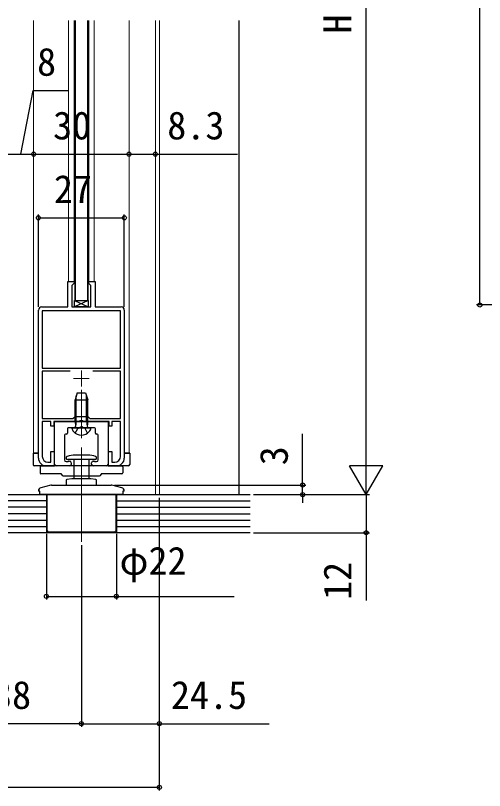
# Model space of a CAD drawing. Units: millimetres, scale not verified. Extents: x -525 to 525, y -783 to 779.
# Drawn here: x -322.2 to -174.8, y 54.6 to 298.2 of the extents above; entities that cross this region are included whole.
import ezdxf
from ezdxf.enums import TextEntityAlignment as Align

# ---------------------------------------------------------------- set-up
doc = ezdxf.new("R2010")
doc.units = ezdxf.units.MM
doc.header["$LTSCALE"] = 4
for name, color, linetype in [('0-2_YKK_11', 7, 'Continuous'), ('0-4_YKK_13', 4, 'Continuous'), ('0-6_YKK_D', 6, 'Continuous'), ('0-8_YSS_K', 3, 'Continuous'), ('0-9_YSS_KE', 3, 'Continuous')]:
    doc.layers.add(name, color=color, linetype=linetype)
doc.layers.add('0-3_YKK_12', color=2, linetype='Continuous', lineweight=18)
doc.styles.add('ＭＳ ゴシック', font='')
doc.styles.get('ＭＳ ゴシック').set_extended_font_data('MS Gothic')

msp = doc.modelspace()

# ---------------------------------------------------------------- linework, layer by layer
at = {"layer": '0-2_YKK_11'}
for p, q in [((-315.038, 159.1), (-315.038, 205.6)), ((-288.038, 205.6), (-288.038, 159.1))]:
    msp.add_line(p, q, dxfattribs=at)
for points in [[(-314.038, 206.6), (-305.838, 206.6), (-305.838, 214.6), (-303.838, 214.6), (-303.838, 214), (-304.038, 213.8), (-304.538, 213.3), (-304.538, 206.6), (-298.538, 206.6), (-298.538, 213.3), (-299.038, 213.8), (-299.238, 214), (-299.238, 214.6), (-297.238, 214.6), (-297.238, 206.6), (-289.038, 206.6)], [(-305.095, 186.4), (-313.838, 186.4), (-313.838, 171.5), (-304.238, 171.5), (-303.538, 172.2), (-299.538, 172.2), (-298.838, 171.5), (-289.238, 171.5), (-289.238, 186.4), (-297.982, 186.4)], [(-289.238, 159.6), (-289.238, 170.6), (-291.938, 170.6), (-291.938, 169.1), (-292.838, 169.1), (-292.838, 170.6), (-300.868, 170.6), (-301.059, 170.743), (-302.018, 170.743), (-302.209, 170.6), (-310.238, 170.6), (-310.238, 169.1), (-311.138, 169.1), (-311.138, 170.6), (-313.838, 170.6), (-313.838, 159.6)], [(-312.038, 157.8), (-311.138, 157.8), (-311.138, 161.1), (-310.038, 161.1), (-310.038, 156.6), (-312.538, 156.6)], [(-290.538, 156.6), (-293.038, 156.6), (-293.038, 161.1), (-291.938, 161.1), (-291.938, 157.8), (-291.038, 157.8)]]:
    msp.add_lwpolyline(points, dxfattribs=at)
msp.add_lwpolyline([(-313.838, 187.3), (-289.238, 187.3), (-289.238, 205.4), (-313.838, 205.4)], close=True, dxfattribs=at)
for centre, radius, start, end in [((-314.038, 205.6), 1, 90, 180), ((-289.038, 205.6), 1, 0, 90), ((-312.538, 159.1), 2.5, 180, 270), ((-312.038, 159.6), 1.8, 180, 270), ((-291.038, 159.6), 1.8, 270, 0), ((-290.538, 159.1), 2.5, 270, 0)]:
    msp.add_arc(centre, radius, start, end, dxfattribs=at)
at = {"layer": '0-3_YKK_12'}
for p, q in [((-316.538, 160.6), (-316.538, 296.6)), ((-305.538, 296.6), (-305.538, 214.558)), ((-303.838, 213.999), (-303.838, 296.6)), ((-299.238, 214.05), (-299.238, 296.6)), ((-297.538, 296.6), (-297.538, 214.558)), ((-286.538, 296.6), (-286.538, 160.6)), ((-278.241, 296.6), (-278.241, 147.6)), ((-277.001, 296.6), (-277.001, 147.6)), ((-301.538, 186.6), (-301.538, 181.6)), ((-304.038, 184.1), (-299.038, 184.1)), ((-301.538, 165.339), (-301.538, 180.561)), ((-301.538, 132.751), (-301.538, 162.449))]:
    msp.add_line(p, q, dxfattribs=at)
at = {"layer": '0-4_YKK_13'}
for p, q in [((-303.538, 208.6), (-303.538, 296.6)), ((-303.538, 296.6), (-303.538, 208.6)), ((-299.538, 208.6), (-299.538, 296.6)), ((-299.538, 296.6), (-299.538, 208.6)), ((-299.388, 208.6), (-303.689, 206.6)), ((-303.689, 208.6), (-299.388, 206.6)), ((-303.538, 208.6), (-299.538, 208.6)), ((-303.538, 208.6), (-299.538, 208.6)), ((-302.838, 179.6), (-303.538, 177.4)), ((-303.138, 170.7), (-303.138, 178.657)), ((-302.838, 179.6), (-300.238, 179.6)), ((-300.238, 179.6), (-299.538, 177.4)), ((-299.938, 170.7), (-299.938, 178.657)), ((-303.538, 170.7), (-303.538, 177.4)), ((-303.538, 177.4), (-299.538, 177.4)), ((-299.538, 170.7), (-299.538, 177.4)), ((-309.938, 170.6), (-308.138, 170.6)), ((-309.938, 168.7), (-309.938, 170.6)), ((-308.138, 170.6), (-294.938, 170.6)), ((-307.438, 170.6), (-295.638, 170.6)), ((-303.538, 170.7), (-299.538, 170.7)), ((-303.538, 170.7), (-303.391, 169.147)), ((-303.138, 170.7), (-303.394, 169.025)), ((-299.938, 170.7), (-299.683, 169.025)), ((-299.538, 170.7), (-299.686, 169.147)), ((-294.938, 170.6), (-293.138, 170.6)), ((-293.138, 170.6), (-293.138, 168.7)), ((-309.938, 156.6), (-309.938, 168.7)), ((-309.938, 167.6), (-309.938, 168.1)), ((-305.938, 168.3), (-305.938, 166.9)), ((-301.838, 168.6), (-305.638, 168.6)), ((-304.538, 168.6), (-298.538, 168.6)), ((-304.538, 168.6), (-304.532, 168.52)), ((-301.538, 168.9), (-301.838, 168.6)), ((-301.238, 168.6), (-301.538, 168.9)), ((-297.438, 168.6), (-301.238, 168.6)), ((-298.538, 168.6), (-298.545, 168.52)), ((-297.138, 166.9), (-297.138, 168.3)), ((-293.138, 168.7), (-293.138, 156.6)), ((-293.138, 168.1), (-293.138, 167.6)), ((-306.838, 166.3), (-306.838, 161.6)), ((-306.238, 166.6), (-306.538, 166.6)), ((-296.538, 166.6), (-296.838, 166.6)), ((-296.238, 161.6), (-296.238, 166.3)), ((-309.938, 165.1), (-309.938, 165.6)), ((-293.138, 165.6), (-293.138, 165.1)), ((-309.938, 162.6), (-309.938, 163.1)), ((-306.838, 161.6), (-306.838, 158.5)), ((-296.238, 158.5), (-296.238, 161.6)), ((-293.138, 163.1), (-293.138, 162.6)), ((-315.038, 160.6), (-316.738, 160.6)), ((-316.738, 160.6), (-316.738, 157.1)), ((-316.738, 160.6), (-315.038, 160.6)), ((-316.738, 160.6), (-316.738, 157.1)), ((-309.938, 160.1), (-309.938, 160.6)), ((-305.283, 158.6), (-305.838, 158.6)), ((-297.238, 158.6), (-305.283, 158.6)), ((-303.938, 158.6), (-303.938, 152.6)), ((-303.28, 160), (-303.538, 160)), ((-299.538, 160), (-303.28, 160)), ((-299.138, 152.6), (-299.138, 158.6)), ((-293.138, 160.6), (-293.138, 160.1)), ((-286.338, 160.6), (-288.038, 160.6)), ((-288.038, 160.6), (-286.338, 160.6)), ((-286.338, 160.6), (-286.338, 157.1)), ((-286.338, 160.6), (-286.338, 157.1)), ((-286.838, 156.6), (-316.238, 156.6)), ((-314.538, 156.3), (-314.538, 154.4)), ((-314.238, 156.6), (-311.399, 156.6)), ((-311.399, 156.6), (-310.207, 156.6)), ((-310.207, 156.6), (-309.938, 156.6)), ((-309.938, 157.1), (-309.938, 158.1)), ((-305.238, 156.6), (-309.438, 156.6)), ((-306.338, 158), (-305.662, 158)), ((-305.438, 158.1), (-305.238, 158.1)), ((-304.738, 157.6), (-304.738, 157.1)), ((-298.338, 157.1), (-298.338, 157.6)), ((-297.838, 158.1), (-297.638, 158.1)), ((-293.638, 156.6), (-297.838, 156.6)), ((-297.415, 158), (-296.738, 158)), ((-293.138, 158.1), (-293.138, 157.1)), ((-293.138, 156.6), (-292.869, 156.6)), ((-292.869, 156.6), (-291.678, 156.6)), ((-291.678, 156.6), (-288.838, 156.6)), ((-288.538, 156.3), (-288.538, 154.4)), ((-311.724, 154.1), (-314.238, 154.1)), ((-307.738, 154.1), (-311.724, 154.1)), ((-307.738, 153.966), (-307.738, 154.1)), ((-307.238, 153.466), (-295.838, 153.466)), ((-295.338, 154.1), (-295.338, 153.966)), ((-294.538, 154.1), (-295.338, 154.1)), ((-291.353, 154.1), (-294.538, 154.1)), ((-288.838, 154.1), (-291.353, 154.1)), ((-306.338, 152.031), (-306.338, 150.6)), ((-304.538, 152.6), (-306.091, 152.326)), ((-298.538, 152.6), (-304.538, 152.6)), ((-296.986, 152.326), (-298.538, 152.6)), ((-296.738, 150.6), (-296.738, 152.031)), ((-315.038, 148.761), (-315.038, 148.7)), ((-311.166, 150.566), (-314.297, 149.727)), ((-310.907, 150.6), (-301.538, 150.6)), ((-301.538, 150.6), (-292.17, 150.6)), ((-288.78, 149.727), (-291.911, 150.566)), ((-288.038, 148.7), (-288.038, 148.761)), ((-288.5, 147.6), (-314.577, 147.6)), ((-312.438, 147.6), (-312.438, 136.3)), ((-312.438, 136.3), (-311.938, 135.8)), ((-301.538, 135.8), (-311.938, 135.8)), ((-291.138, 135.8), (-301.538, 135.8))]:
    msp.add_line(p, q, dxfattribs=at)
msp.add_lwpolyline([(-303.689, 206.6), (-303.689, 208.6), (-299.388, 208.6), (-299.388, 206.6)], close=True, dxfattribs=at)
for points in [[(-303.438, 166.88), (-302.683, 168.395), (-301.538, 169.004)], [(-299.638, 166.88), (-300.393, 168.395), (-301.538, 169.004)], [(-286.838, 156.6), (-303.938, 156.6), (-316.238, 156.6)], [(-314.577, 147.6), (-314.577, 148.7), (-315.038, 148.7)], [(-288.038, 148.7), (-288.5, 148.7), (-288.5, 147.6)], [(-291.138, 135.8), (-290.638, 136.3), (-290.638, 147.6)]]:
    msp.add_lwpolyline(points, dxfattribs=at)
for centre, radius, start, end in [((-305.638, 168.3), 0.3, 90, 180), ((-302.638, 168.68), 1.9, 184.83387, 222.83343), ((-303.888, 169.1), 0.5, 270, 5.436), ((-299.188, 169.1), 0.5, 174.564, 270), ((-300.438, 168.68), 1.9, 317.16657, 355.16613), ((-297.438, 168.3), 0.3, 0, 90), ((-306.538, 166.3), 0.3, 90, 180), ((-306.238, 166.9), 0.3, 270, 0), ((-301.538, 169.7), 3.4, 222.83343, 317.16657), ((-296.838, 166.9), 0.3, 180, 270), ((-296.538, 166.3), 0.3, 0, 90), ((-306.338, 158.5), 0.5, 180, 270), ((-305.838, 159.1), 0.5, 109.73161, 270), ((-303.538, 152.688), 7.312, 90, 109.73161), ((-299.538, 152.688), 7.312, 70.26839, 90), ((-297.238, 159.1), 0.5, 270, 70.26839), ((-296.738, 158.5), 0.5, 270, 0), ((-316.238, 157.1), 0.5, 180, 270), ((-316.238, 157.1), 0.5, 180, 270), ((-314.238, 156.3), 0.3, 90, 180), ((-309.438, 157.1), 0.5, 180, 270), ((-305.438, 157.8), 0.3, 90, 138.18969), ((-305.238, 157.6), 0.5, 0, 90), ((-305.238, 157.1), 0.5, 270, 0), ((-297.838, 157.6), 0.5, 90, 180), ((-297.838, 157.1), 0.5, 180, 270), ((-297.638, 157.8), 0.3, 41.81031, 90), ((-293.638, 157.1), 0.5, 270, 0), ((-288.838, 156.3), 0.3, 0, 90), ((-286.838, 157.1), 0.5, 270, 0), ((-286.838, 157.1), 0.5, 270, 0), ((-314.238, 154.4), 0.3, 180, 270), ((-307.238, 153.966), 0.5, 180, 270), ((-295.838, 153.966), 0.5, 270, 0), ((-288.838, 154.4), 0.3, 270, 0), ((-306.038, 152.031), 0.3, 100, 180), ((-297.038, 152.031), 0.3, 0, 80), ((-314.038, 148.761), 1, 105, 180), ((-310.907, 149.6), 1, 90, 105), ((-292.17, 149.6), 1, 75, 90), ((-289.038, 148.761), 1, 0, 75)]:
    msp.add_arc(centre, radius, start, end, dxfattribs=at)
at = {"layer": '0-6_YKK_D'}
for p, q in [((-212, 158.1), (-212, 438.1)), ((-176.279, 207.2), (-176.279, 415.2)), ((-324.563, 254.6), (-316.564, 254.6)), ((-316.564, 254.6), (-286.564, 254.6)), ((-315.038, 206.6), (-315.038, 235.6)), ((-315.038, 234.6), (-288.038, 234.6)), ((-288.038, 206.6), (-288.038, 235.6)), ((-97.279, 207.2), (-177.279, 207.2)), ((-232, 150.6), (-232, 166.655)), ((-212, 147.6), (-212, 165.787)), ((-212, 147.6), (-217.25, 156.693)), ((-206.75, 156.693), (-217.25, 156.693)), ((-212, 147.6), (-206.75, 156.693)), ((-291.17, 150.6), (-231, 150.6)), ((-232, 147.6), (-232, 150.6)), ((-277.037, 146.6), (-277.037, 54.6)), ((-247.431, 147.6), (-211, 147.6)), ((-247.431, 147.6), (-211, 147.6)), ((-247.431, 147.6), (-231, 147.6)), ((-232, 147.6), (-232, 145.05)), ((-312.538, 135.3), (-312.538, 114.6)), ((-290.538, 135.3), (-290.538, 114.6)), ((-247.431, 135.6), (-211, 135.6)), ((-301.538, 131.751), (-301.538, 74.6)), ((-301.538, 131.751), (-301.538, 74.6)), ((-277.042, 116.646), (-277.042, 74.6)), ((-301.538, 75.6), (-339.537, 75.6)), ((-402.037, 55.6), (-277.037, 55.6))]:
    msp.add_line(p, q, dxfattribs=at)
for points in [[(-320.564, 254.6), (-316.638, 274.6), (-305.547, 274.6)], [(-286.564, 254.6), (-278.263, 254.6), (-252.418, 254.6)], [(-212, 147.6), (-212, 135.6), (-212, 114.323)], [(-312.538, 115.6), (-290.538, 115.6), (-253.511, 115.6)], [(-301.538, 75.6), (-277.042, 75.6), (-242.538, 75.6)]]:
    msp.add_lwpolyline(points, dxfattribs=at)
for centre in [(-316.564, 254.6), (-316.564, 254.6), (-286.564, 254.6), (-286.564, 254.6), (-278.263, 254.6), (-315.038, 234.6), (-288.038, 234.6), (-176.279, 207.2), (-232, 150.6), (-232, 147.6), (-212, 135.6), (-312.538, 115.6), (-290.538, 115.6), (-301.538, 75.6), (-301.538, 75.6), (-277.042, 75.6), (-277.037, 55.6)]:
    msp.add_circle(centre, 0.637, dxfattribs=at)
at = {"layer": '0-8_YSS_K'}
for p, q in [((-252, 296.6), (-252, 147.6)), ((-312.538, 147.6), (-312.538, 135.6)), ((-290.538, 147.6), (-290.538, 135.6)), ((-312.537, 145.6), (-328.537, 145.6)), ((-290.538, 145.6), (-248.431, 145.6)), ((-312.537, 143.6), (-328.537, 143.6)), ((-312.537, 141.6), (-328.537, 141.6)), ((-290.538, 143.6), (-248.431, 143.6)), ((-290.538, 141.6), (-248.431, 141.6)), ((-328.537, 139.6), (-312.537, 139.6)), ((-290.538, 139.6), (-248.431, 139.6)), ((-328.537, 137.6), (-312.537, 137.6)), ((-290.538, 137.6), (-248.431, 137.6))]:
    msp.add_line(p, q, dxfattribs=at)
at = {"layer": '0-9_YSS_KE'}
for p, q in [((-480.168, 147.6), (-248.431, 147.6)), ((-248.431, 135.6), (-480.168, 135.6))]:
    msp.add_line(p, q, dxfattribs=at)

# ---------------------------------------------------------------- texts
at = {"layer": '0-6_YKK_D', "style": 'ＭＳ ゴシック'}
for s, p in [('H', (-214, 292.509)), ('3', (-234, 156.814)), ('12', (-214, 114.482))]:
    msp.add_text(s, height=8.798, rotation=90, dxfattribs=at).set_placement(p, align=Align.BOTTOM_LEFT)
for s, p in [('8', (-315.456, 276.6)), ('30', (-310.428, 256.6)), ('8.3', (-274.531, 256.6)), ('27', (-310.163, 236.6)), ('φ22', (-289.534, 119.782)), ('38', (-329.299, 77.6)), ('24.5', (-273.379, 77.6))]:
    msp.add_text(s, height=8.798, dxfattribs=at).set_placement(p, align=Align.BOTTOM_LEFT)

doc.saveas('drawing.dxf')
